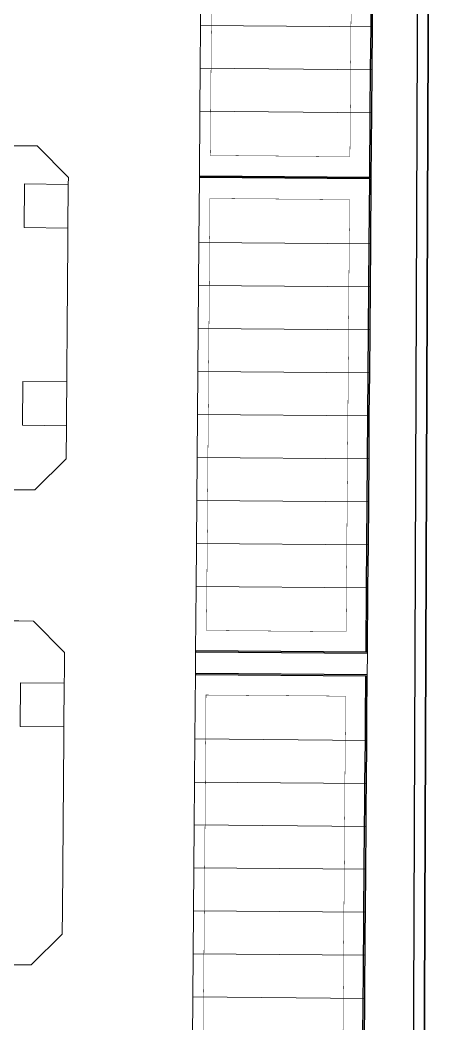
# Model space of a CAD drawing. Header units: centimetres. Extents: x -6122352 to 4157695, y -1694241 to 1947892.
# Drawn here: x 259403 to 317063, y -207021 to -66929 of the extents above; entities that cross this region are included whole.
import ezdxf

# ---------------------------------------------------------------- set-up
doc = ezdxf.new("R2010")
doc.units = ezdxf.units.CM
doc.header["$MEASUREMENT"] = 0
doc.linetypes.add('XR-AR-END-SETTING OUT PLAN$0$23261-XR-AR-SI-GF$0$HIDDEN', pattern=[0.375, 0.25, -0.125])
for name, color, linetype, lineweight, true_color in [('08-Compound Wall-2', 6, 'Continuous', 25, 0xff00ff), ('23585-XR-AR-DAMAC PLOT LIMITS$0$1-End units', 7, 'Continuous', 5, 0xf8991e), ('23585-XR-AR-DAMAC PLOT LIMITS$0$1-Open Space', 7, 'Continuous', 5, 0x90cf5a), ('23585-XR-AR-DAMAC PLOT LIMITS$0$1-Utility', 7, 'Continuous', 5, 0x8db1ff)]:
    doc.layers.add(name, color=color, linetype=linetype, lineweight=lineweight, true_color=true_color)
for name, color, linetype in [('23585-XR-AR-BOUNDARY WALLS AND SETBACKS$0$setback', 7, 'XR-AR-END-SETTING OUT PLAN$0$23261-XR-AR-SI-GF$0$HIDDEN'), ('23585-XR-AR-DAMAC PLOT LIMITS$0$1-Utility Corridor', 44, 'Continuous'), ('@MI-REF LAYER', 7, 'Continuous')]:
    doc.layers.add(name, color=color, linetype=linetype)
doc.layers.add('23585-XR-AR-DAMAC PLOT LIMITS$0$1-Mid units', color=41, linetype='Continuous', lineweight=5)
doc.layers.add('A-ANNO-TEXT', color=3, linetype='Continuous', lineweight=25)

# ---------------------------------------------------------------- blocks, each defined once
blk = doc.blocks.new('23585-XR-AR-BOUNDARY WALLS AND SETBACKS')
at = {"layer": '08-Compound Wall-2'}
for points in [[(496697.7, 2769001.58), (496697.85, 2769001.45), (496714.2, 2769019.02), (496707.5, 2769025.25), (496703.11, 2769029.34), (496698.72, 2769033.43), (496694.33, 2769037.51), (496689.93, 2769041.6), (496685.54, 2769045.69), (496681.15, 2769049.78), (496676.76, 2769053.86), (496672.36, 2769057.95), (496665.67, 2769064.19), (496658.97, 2769070.42), (496654.58, 2769074.51), (496650.19, 2769078.6), (496645.79, 2769082.68)], [(496665.46, 2769064.11), (496658.83, 2769070.27), (496654.44, 2769074.36), (496650.05, 2769078.45), (496645.66, 2769082.54), (496641.26, 2769086.62), (496636.87, 2769090.71), (496632.48, 2769094.8), (496628.09, 2769098.89), (496623.7, 2769102.97), (496617.07, 2769109.14), (496600.86, 2769091.72)], [(496665.46, 2769064.11), (496649.24, 2769046.69)], [(496665.6, 2769063.97), (496649.39, 2769046.55)], [(496697.7, 2769001.58), (496713.92, 2769019.01), (496707.37, 2769025.1), (496702.97, 2769029.19), (496698.58, 2769033.28), (496694.19, 2769037.37), (496689.8, 2769041.46), (496685.4, 2769045.54), (496681.01, 2769049.63), (496676.62, 2769053.72), (496672.23, 2769057.8), (496665.6, 2769063.97)], [(496753.84, 2768982.12), (496749.45, 2768986.21), (496747.25, 2768988.26), (496745.05, 2768990.3), (496742.86, 2768992.35), (496740.66, 2768994.39), (496736.27, 2768998.48), (496731.88, 2769002.56), (496729.68, 2769004.61), (496727.49, 2769006.65), (496723.09, 2769010.74), (496720.9, 2769012.78), (496716.4, 2769016.97), (496700.04, 2768999.4), (496700.19, 2768999.27)], [(496748.51, 2768954.31), (496764.72, 2768971.73), (496762.6, 2768973.7), (496758.09, 2768977.89), (496755.9, 2768979.94), (496753.7, 2768981.98), (496749.31, 2768986.07), (496747.12, 2768988.11), (496744.92, 2768990.15), (496742.72, 2768992.2), (496740.53, 2768994.24), (496736.13, 2768998.33), (496731.74, 2769002.42), (496729.55, 2769004.46), (496727.35, 2769006.5), (496722.96, 2769010.59), (496720.76, 2769012.64), (496716.41, 2769016.69), (496700.19, 2768999.27)]]:
    blk.add_lwpolyline(points, dxfattribs=at)
at = {"layer": '23585-XR-AR-BOUNDARY WALLS AND SETBACKS$0$setback', "ltscale": 40, "const_width": 0.05}
for points in [[(496661.43, 2769064.03), (496648.14, 2769049.76), (496643.64, 2769053.95), (496639.25, 2769058.04), (496634.86, 2769062.13), (496630.47, 2769066.21), (496626.07, 2769070.3), (496621.68, 2769074.39), (496617.29, 2769078.48), (496612.9, 2769082.56), (496608.5, 2769086.65), (496604, 2769090.84), (496617.29, 2769105.12), (496621.79, 2769100.93), (496626.18, 2769096.84), (496630.57, 2769092.75), (496634.96, 2769088.66), (496639.36, 2769084.57), (496643.75, 2769080.49), (496648.14, 2769076.4), (496652.53, 2769072.31), (496656.93, 2769068.22), (496661.43, 2769064.03)], [(496751.8, 2768979.93), (496747.4, 2768984.02), (496745.21, 2768986.06), (496743.01, 2768988.1), (496740.81, 2768990.15), (496738.62, 2768992.19), (496734.23, 2768996.28), (496729.83, 2769000.37), (496727.64, 2769002.41), (496725.44, 2769004.45), (496721.05, 2769008.54), (496718.85, 2769010.59), (496716.55, 2769012.73), (496703.26, 2768998.46), (496707.77, 2768994.27), (496712.16, 2768990.18), (496716.55, 2768986.1), (496720.94, 2768982.01), (496725.34, 2768977.92), (496729.73, 2768973.83), (496734.12, 2768969.74), (496738.51, 2768965.66)]]:
    blk.add_lwpolyline(points, dxfattribs=at)
blk.add_lwpolyline([(496652.54, 2769045.67), (496657.04, 2769041.48), (496661.43, 2769037.4), (496665.82, 2769033.31), (496670.21, 2769029.22), (496674.61, 2769025.13), (496679, 2769021.04), (496683.39, 2769016.96), (496687.78, 2769012.87), (496692.17, 2769008.78), (496696.67, 2769004.59), (496709.96, 2769018.87), (496705.46, 2769023.05), (496701.07, 2769027.14), (496696.67, 2769031.23), (496692.28, 2769035.32), (496687.89, 2769039.41), (496683.5, 2769043.49), (496679.11, 2769047.58), (496674.71, 2769051.67), (496670.32, 2769055.75), (496665.82, 2769059.95)], close=True, dxfattribs=at)
blk = doc.blocks.new('A$C9d9485f6')
at = {"layer": 'A-ANNO-TEXT', "rotation": 312.4881850805905}
blk.add_blockref('23585-XR-AR-BOUNDARY WALLS AND SETBACKS', (-2377088.53, -1504219.25), dxfattribs=at)
blk = doc.blocks.new('23585-XR-AR-DAMAC PLOT LIMITS')
at = {"layer": '23585-XR-AR-DAMAC PLOT LIMITS$0$1-End units', "color": 251, "true_color": 0x636466}
for points in [[(496665.67, 2769064.19), (496649.32, 2769046.62), (496642.62, 2769052.85), (496658.97, 2769070.42)], [(496672.36, 2769057.95), (496656.02, 2769040.39), (496649.32, 2769046.62), (496665.67, 2769064.19)], [(496714.2, 2769019.02), (496697.85, 2769001.45), (496691.15, 2769007.68), (496707.5, 2769025.25)], [(496723.09, 2769010.74), (496706.74, 2768993.17), (496700.04, 2768999.4), (496716.4, 2769016.97), (496720.9, 2769012.78)]]:
    blk.add_lwpolyline(points, close=True, dxfattribs=at)
at = {"layer": '23585-XR-AR-DAMAC PLOT LIMITS$0$1-Mid units', "color": 251, "true_color": 0x636466}
for points in [[(496650.19, 2769078.6), (496633.84, 2769061.03), (496629.44, 2769065.12), (496645.79, 2769082.68)], [(496654.58, 2769074.51), (496638.23, 2769056.94), (496633.84, 2769061.03), (496650.19, 2769078.6)], [(496658.97, 2769070.42), (496642.62, 2769052.85), (496638.23, 2769056.94), (496654.58, 2769074.51)], [(496676.76, 2769053.86), (496660.41, 2769036.3), (496656.02, 2769040.39), (496672.36, 2769057.95)], [(496681.15, 2769049.78), (496664.8, 2769032.21), (496660.41, 2769036.3), (496676.76, 2769053.86)], [(496685.54, 2769045.69), (496669.19, 2769028.12), (496664.8, 2769032.21), (496681.15, 2769049.78)], [(496689.93, 2769041.6), (496673.58, 2769024.03), (496669.19, 2769028.12), (496685.54, 2769045.69)], [(496694.33, 2769037.51), (496677.98, 2769019.95), (496673.58, 2769024.03), (496689.93, 2769041.6)], [(496698.72, 2769033.43), (496682.37, 2769015.86), (496677.98, 2769019.95), (496694.33, 2769037.51)], [(496703.11, 2769029.34), (496686.76, 2769011.77), (496682.37, 2769015.86), (496698.72, 2769033.43)], [(496707.5, 2769025.25), (496691.15, 2769007.68), (496686.76, 2769011.77), (496703.11, 2769029.34)], [(496727.49, 2769006.65), (496711.14, 2768989.08), (496706.74, 2768993.17), (496723.09, 2769010.74)], [(496731.88, 2769002.56), (496715.53, 2768985), (496711.14, 2768989.08), (496727.49, 2769006.65), (496729.68, 2769004.61)], [(496736.27, 2768998.48), (496719.92, 2768980.91), (496715.53, 2768985), (496731.88, 2769002.56)], [(496740.66, 2768994.39), (496724.31, 2768976.82), (496719.92, 2768980.91), (496736.27, 2768998.48)], [(496745.05, 2768990.3), (496728.71, 2768972.73), (496724.31, 2768976.82), (496740.66, 2768994.39), (496742.86, 2768992.35)], [(496749.45, 2768986.21), (496733.1, 2768968.65), (496728.71, 2768972.73), (496745.05, 2768990.3), (496747.25, 2768988.26)], [(496753.84, 2768982.12), (496737.49, 2768964.56), (496733.1, 2768968.65), (496749.45, 2768986.21)]]:
    blk.add_lwpolyline(points, close=True, dxfattribs=at)
at = {"layer": '23585-XR-AR-DAMAC PLOT LIMITS$0$1-Open Space', "color": 251, "true_color": 0x636466}
blk.add_lwpolyline([(496826.64, 2768924.26), (496583.68, 2769148.51, -0.106205)], format="xyb", dxfattribs=at)
blk.add_lwpolyline([(496645.79, 2769082.68), (496650.19, 2769078.6), (496654.58, 2769074.51), (496658.97, 2769070.42), (496665.67, 2769064.19), (496672.36, 2769057.95), (496676.76, 2769053.86), (496681.15, 2769049.78), (496685.54, 2769045.69), (496689.93, 2769041.6), (496694.33, 2769037.51), (496698.72, 2769033.43), (496703.11, 2769029.34), (496707.5, 2769025.25), (496714.2, 2769019.02), (496716.4, 2769016.97), (496720.9, 2769012.78), (496723.09, 2769010.74), (496727.49, 2769006.65), (496729.68, 2769004.61), (496731.88, 2769002.56), (496736.27, 2768998.48), (496740.66, 2768994.39), (496742.86, 2768992.35), (496745.05, 2768990.3), (496747.25, 2768988.26), (496749.45, 2768986.21), (496753.84, 2768982.12)], dxfattribs=at)
for points in [[(496662.38, 2769009.47), (496665.77, 2769006.31), (496666.02, 2769000.18), (496662.02, 2768995.82), (496644.33, 2769012.03), (496626.63, 2769028.24), (496630.83, 2769032.83), (496637.01, 2769033.08), (496637.72, 2769032.41), (496633.55, 2769027.94), (496638.01, 2769023.78), (496642.19, 2769028.25), (496643.55, 2769026.99), (496647.94, 2769022.9), (496652.33, 2769018.81), (496656.72, 2769014.73), (496657.91, 2769013.62), (496653.74, 2769009.15), (496658.2, 2769004.99)], [(496716.4, 2769016.97), (496700.04, 2768999.4), (496697.85, 2769001.45), (496714.2, 2769019.02)], [(496707.45, 2768967.51), (496711.85, 2768963.43), (496714.31, 2768961.13), (496714.55, 2768955), (496711.17, 2768951.32), (496693.48, 2768967.53), (496675.78, 2768983.75), (496678, 2768986.17), (496679.37, 2768987.66), (496685.54, 2768987.9), (496687.58, 2768986), (496688.68, 2768984.98), (496684.52, 2768980.51), (496688.98, 2768976.36), (496693.14, 2768980.83), (496694.28, 2768979.78), (496698.67, 2768975.69), (496703.06, 2768971.6)]]:
    blk.add_lwpolyline(points, close=True, dxfattribs=at)
at = {"layer": '23585-XR-AR-DAMAC PLOT LIMITS$0$1-Utility', "color": 251, "true_color": 0x636466}
for points in [[(496637.72, 2769032.41), (496633.55, 2769027.94), (496638.01, 2769023.78), (496642.19, 2769028.25)], [(496661.12, 2769010.64), (496657.91, 2769013.62), (496653.74, 2769009.15), (496658.2, 2769004.99), (496662.38, 2769009.47)], [(496693.14, 2768980.83), (496688.98, 2768976.36), (496684.52, 2768980.51), (496688.68, 2768984.98)]]:
    blk.add_lwpolyline(points, close=True, dxfattribs=at)
at = {"layer": '23585-XR-AR-DAMAC PLOT LIMITS$0$1-Utility Corridor', "color": 251, "true_color": 0x636466}
for points in [[(496581.97, 2769155.47, 0.197505), (496584.7, 2769149.61), (496827.67, 2768925.36), (496882.85, 2768873.54), (496960.84, 2768800.33), (496965.39, 2768796.05), (496983.32, 2768779.21), (497000.31, 2768763.26), (497005.14, 2768766.6)], [(496580.47, 2769155.41, 0.197505), (496583.68, 2769148.51), (496826.64, 2768924.26), (496881.83, 2768872.45), (496959.81, 2768799.24), (496964.36, 2768794.96), (496982.29, 2768778.12), (496999.04, 2768762.39), (497000.31, 2768763.26), (496983.32, 2768779.21), (496965.39, 2768796.05), (496960.84, 2768800.33), (496882.85, 2768873.54), (496827.67, 2768925.36), (496584.7, 2769149.61, -0.197505), (496581.97, 2769155.47)]]:
    blk.add_lwpolyline(points, format="xyb", dxfattribs=at)
blk = doc.blocks.new('A$Cf093b529')
at = {"layer": 'A-ANNO-TEXT'}
blk.add_blockref('23585-XR-AR-DAMAC PLOT LIMITS', (-495391.99, -2768603.44), dxfattribs=at)

msp = doc.modelspace()

# ---------------------------------------------------------------- block references
at = {"layer": '@MI-REF LAYER', "xscale": 1000, "yscale": 1000, "zscale": 1000}
msp.add_blockref('A$C9d9485f6', (-23958.95046, 48155.57226), dxfattribs=at)
at = {"layer": '@MI-REF LAYER', "xscale": 1000, "yscale": 1000, "zscale": 1000, "rotation": 312.4882903633292}
msp.add_blockref('A$Cf093b529', (-891608.73293, 539022.72011), dxfattribs=at)

doc.saveas('drawing.dxf')
